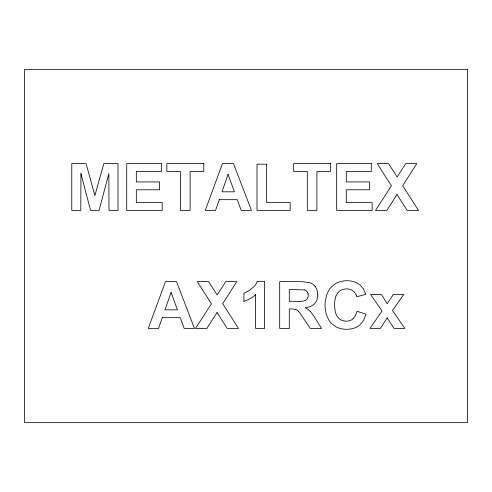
<?xml version="1.0" encoding="UTF-8"?>
<svg xmlns="http://www.w3.org/2000/svg" width="492" height="492" viewBox="0 0 492 492"><rect width="100%" height="100%" fill="white"/><g stroke="black" fill="none" stroke-linecap="round" stroke-linejoin="round"><path stroke-width="0.74" d="M353.047 318.779L355.433 315.716L357.032 311.282L366.048 314.185L363.656 320.144L360.753 324.05A15.996 15.996 0 0 1 359 325.587A16.956 16.956 0 0 1 355.661 327.549C350.415 329.763 344.32 329.868 338.933 328.084A19.274 19.274 0 0 1 334.308 325.716L331.085 322.918A20.111 20.111 0 0 1 328.447 319.431L326.202 314.247L325.071 306.811A41.869 41.869 0 0 1 325.144 302.598L326.559 295.028L329.037 289.849A19.735 19.735 0 0 1 331.091 287.236L333.496 285.028A19.323 19.323 0 0 1 338.09 282.371C343.656 280.225 350.083 280.145 355.642 282.353A17.663 17.663 0 0 1 360.279 285.2L363.453 288.933L365.759 294.413L356.743 296.744L356.202 295.015M305.606 307.82L310.341 306.553L313.478 304.689A10.898 10.898 0 0 0 314.726 303.49A11.648 11.648 0 0 0 317.02 299.591L317.734 296.061A17.257 17.257 0 0 0 317.771 294.253M257.255 281.332L264.567 281.332L264.567 328.435L255.551 328.435L255.551 294.591M295.501 309.357L292.691 308.988A32.361 32.361 0 0 0 291.184 308.958L289.284 308.951L289.284 328.435L279.69 328.435L279.69 281.621L302.137 281.664L309.892 282.728A10.658 10.658 0 0 1 314.942 286.233L315.218 286.602M304.487 289.893L289.284 289.474L289.284 301.393C294.634 300.471 309.935 304.677 308.06 293.915M298.718 311.418L310.317 328.435L321.559 328.435L313.951 316.239L310.6 311.743M243.921 301.393L243.921 293.25L249.555 290.348L254.321 286.295A15.492 15.492 0 0 0 257.273 281.338M356.226 295.009A9.699 9.699 0 0 0 349.363 289.173L347.106 288.896A14.336 14.336 0 0 0 345.322 288.945L342.906 289.413A10.553 10.553 0 0 0 339.283 291.356C335.618 294.284 334.775 299.29 334.658 303.712A43.413 43.413 0 0 0 334.695 306.885C334.904 311.288 335.864 316.288 339.671 319.044A10.24 10.24 0 0 0 342.764 320.636L345.138 321.11A13.425 13.425 0 0 0 346.891 321.159L348.274 321.018A9.754 9.754 0 0 0 353.053 318.785M315.261 286.572A13.561 13.561 0 0 1 317.746 294.253M305.587 307.857A22.115 22.115 0 0 1 310.63 311.713M295.52 309.296A7.128 7.128 0 0 1 298.681 311.454M304.493 289.856A5.271 5.271 0 0 1 308.133 293.896M255.582 294.622A31.371 31.371 0 0 1 243.915 301.375M80.934 173.584L80.786 210.435L71.77 210.435L71.77 163.621L86.094 163.621L94.888 195.558L103.794 163.621L118.006 163.621L118.006 210.435L108.99 210.435L108.849 173.584L99.064 210.435L90.59 210.435L80.934 173.584M162.268 317.678L158.522 328.435L148.252 328.435L165.484 281.621L176.499 281.621L194.488 328.435L184.217 328.435L180.3 317.678L162.268 317.678M171.081 292.377L164.998 309.825L177.44 309.825L171.081 292.377M219.26 199.678L215.508 210.435L205.244 210.435L222.47 163.621L233.491 163.621L251.473 210.435L241.209 210.435L237.285 199.678L219.26 199.678M228.067 174.377L221.99 191.825L234.426 191.825L228.067 174.377M217.033 312.537L206.868 328.435L195.508 328.435L211.437 303.798L197.249 281.621L208.59 281.621L217.138 294.985L225.779 281.621L236.8 281.621L222.698 303.675L238.54 328.435L227.199 328.435L217.033 312.537M397.019 194.537L386.853 210.435L375.494 210.435L391.429 185.798L377.235 163.621L388.575 163.621L397.124 176.979L405.765 163.621L416.786 163.621L402.684 185.675L418.526 210.435L407.185 210.435L397.019 194.537M387.198 317.893L380.347 328.435L369.972 328.435L382.038 310.913L370.556 294.413L381.405 294.413L387.198 303.767L393.329 294.413L403.704 294.413L392.493 310.532L404.867 328.435L394.018 328.435L387.198 317.893M467.4 69.354L24.6 69.354L24.6 422.646L467.4 422.646L467.4 69.354M161.333 163.621L126.733 163.621L126.733 210.435L162.206 210.435L162.206 202.581L136.327 202.581L136.327 189.789L159.586 189.789L159.586 181.935L136.327 181.935L136.327 171.468L161.333 171.468L161.333 163.621M203.786 163.621L166.856 163.621L166.856 171.468L180.527 171.468L180.527 210.435L190.121 210.435L190.121 171.468L203.786 171.468L203.786 163.621M330.569 163.621L293.638 163.621L293.638 171.468L307.303 171.468L307.303 210.435L316.903 210.435L316.903 171.468L330.569 171.468L330.569 163.621M371.276 163.621L336.676 163.621L336.676 210.435L372.149 210.435L372.149 202.581L346.27 202.581L346.27 189.789L369.535 189.789L369.535 181.935L346.27 181.935L346.27 171.468L371.276 171.468L371.276 163.621M266.596 164.199L257.002 164.199L257.002 210.435L290.151 210.435L290.151 202.581L266.596 202.581L266.596 164.199"/></g></svg>
